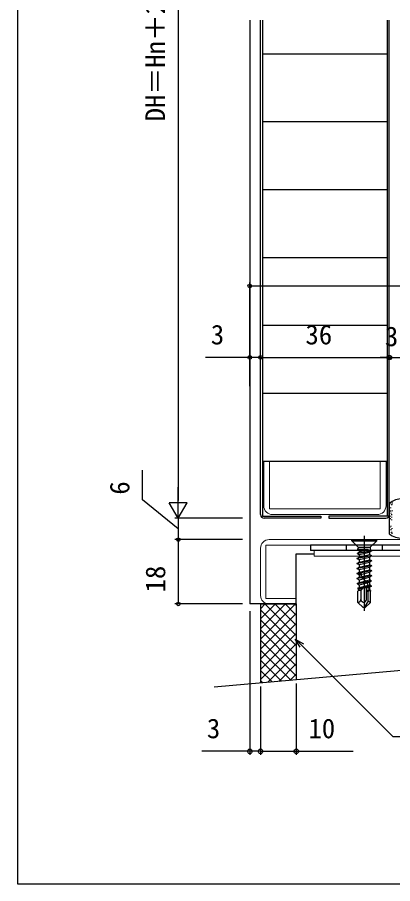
# Model space of a CAD drawing. Units: millimetres, scale not verified. Extents: x -437 to 438, y -281 to 279.
# Drawn here: x -436.8 to -331.8, y -281.2 to -38.7 of the extents above; entities that cross this region are included whole.
import ezdxf
from ezdxf.enums import TextEntityAlignment as Align

# ---------------------------------------------------------------- set-up
doc = ezdxf.new("R2010")
doc.units = ezdxf.units.MM
doc.header["$LTSCALE"] = 2
doc.layers.add('0-2_YKK_11', color=211, linetype='Continuous', lineweight=18)
for name, color, linetype in [('0-4_YKK_12', 2, 'Continuous'), ('0-5_YKK_13', 4, 'Continuous'), ('0-7_YKK_D', 6, 'Continuous'), ('0-8_YKK_ZWAK', 7, 'Continuous'), ('0-9_YSS_K', 3, 'Continuous')]:
    doc.layers.add(name, color=color, linetype=linetype)
doc.styles.add('ＭＳ ゴシック', font='')
doc.styles.get('ＭＳ ゴシック').set_extended_font_data('MS Gothic')

msp = doc.modelspace()

# ---------------------------------------------------------------- linework, layer by layer
at = {"layer": '0-2_YKK_11', "color": 7}
msp.add_line((-365.4, -177.91), (-336.2, -177.91), dxfattribs=at)
at = {"layer": '0-2_YKK_11'}
msp.add_line((-368.8, -187.308), (-368.8, -200.508), dxfattribs=at)
at = {"layer": '0-2_YKK_11', "color": 7}
for points in [[(-335.3, -176.31), (-366.3, -176.31), (-366.3, -162.91), (-367.9, -162.91), (-367.9, -175.41)], [(-333.7, -175.41), (-333.7, -162.91), (-335.3, -162.91), (-335.3, -176.31)]]:
    msp.add_lwpolyline(points, dxfattribs=at)
at = {"layer": '0-2_YKK_11'}
for points in [[(-328.3, -172.908), (-319.8, -172.908), (-319.8, -184.908), (-366.4, -184.908)], [(-366.4, -202.908), (-358.8, -202.908), (-358.8, -201.408), (-367.3, -201.408), (-367.3, -186.408), (-320.7, -186.408)]]:
    msp.add_lwpolyline(points, dxfattribs=at)
at = {"layer": '0-2_YKK_11', "color": 1}
msp.add_lwpolyline([(-353.8, -189.508), (-289.8, -189.508), (-289.8, -187.908), (-353.8, -187.908)], close=True, dxfattribs=at)
at = {"layer": '0-2_YKK_11', "color": 7}
for centre, start, end in [((-365.4, -175.41), 180.00001, 269.99999), ((-336.2, -175.41), 270.00001, 359.99999)]:
    msp.add_arc(centre, 2.5, start, end, dxfattribs=at)
at = {"layer": '0-2_YKK_11'}
for centre, start, end in [((-366.4, -187.308), 90.00001, 179.99999), ((-366.4, -200.508), 180.00001, 269.99999)]:
    msp.add_arc(centre, 2.4, start, end, dxfattribs=at)
at = {"layer": '0-4_YKK_12'}
for p in [(-371.8, -39.542), (-358.8, -202.908)]:
    msp.add_line(p, (-371.8, -202.908), dxfattribs=at)
msp.add_lwpolyline([(-358.8, -202.908), (-358.8, -188.908), (-353.8, -188.908)], dxfattribs=at)
at = {"layer": '0-5_YKK_13'}
for p, q in [((-368.8, -177.908), (-368.8, -39.542)), ((-332.8, -177.908), (-332.8, -39.542)), ((-368.2, -48.91), (-333.4, -48.91)), ((-368.2, -67.91), (-333.4, -67.91)), ((-368.2, -86.91), (-333.4, -86.91)), ((-368.2, -105.91), (-333.4, -105.91)), ((-368.2, -124.91), (-333.4, -124.91)), ((-368.2, -143.91), (-333.4, -143.91)), ((-368.2, -162.91), (-333.4, -162.91)), ((-331.896, -174.671), (-331.896, -174.471)), ((-332.8, -174.761), (-332.8, -183.246)), ((-332.504, -174.97), (-332.504, -174.77)), ((-332.392, -176.08), (-332.392, -175.88)), ((-332.32, -176.991), (-332.32, -176.791)), ((-332.106, -175.276), (-332.106, -175.076)), ((-332.003, -175.089), (-332.003, -174.889)), ((-331.927, -176.92), (-331.927, -176.72)), ((-349.7, -178.308), (-349.7, -178.908)), ((-349.7, -178.908), (-333.8, -178.908)), ((-332.481, -179.136), (-332.481, -178.936)), ((-332.409, -178.403), (-332.409, -178.203)), ((-332.266, -177.581), (-332.266, -177.381)), ((-332.123, -178.01), (-332.123, -177.81)), ((-332.07, -178.689), (-332.07, -178.489)), ((-332.07, -179.476), (-332.07, -179.276)), ((-332.499, -181.477), (-332.499, -181.277)), ((-332.231, -181.209), (-332.231, -181.009)), ((-332.016, -181.924), (-332.016, -181.724)), ((-339.8, -183.823), (-339.8, -204.852)), ((-332.647, -182.986), (-332.647, -182.786)), ((-332.302, -182.21), (-332.302, -182.01)), ((-332.098, -182.89), (-332.098, -182.69)), ((-332.015, -183.236), (-332.015, -183.036)), ((-354.8, -186.408), (-354.8, -187.908)), ((-324.8, -186.408), (-354.8, -186.408)), ((-344.8, -187.908), (-344.8, -186.408)), ((-343.3, -184.908), (-336.3, -184.908)), ((-343.3, -185.208), (-343.3, -184.908)), ((-343.3, -185.208), (-336.3, -185.208)), ((-343.3, -185.208), (-341.46, -187.048)), ((-336.3, -185.208), (-338.14, -187.048)), ((-336.3, -185.208), (-336.3, -184.908)), ((-334.8, -186.408), (-334.8, -187.908)), ((-324.8, -187.908), (-354.8, -187.908)), ((-341.731, -187.601), (-341.627, -187.54)), ((-341.731, -187.601), (-341.244, -187.882)), ((-341.691, -188.657), (-341.244, -188.399)), ((-341.691, -188.817), (-341.244, -189.075)), ((-341.46, -187.048), (-338.14, -187.048)), ((-341.46, -187.049), (-341.46, -187.251)), ((-338.652, -187.601), (-341.244, -188.399)), ((-341.244, -187.882), (-341.244, -188.399)), ((-341.244, -189.075), (-338.294, -188.37)), ((-341.244, -189.075), (-341.244, -189.809)), ((-341.244, -189.809), (-338.294, -189.104)), ((-337.709, -188.032), (-338.294, -188.37)), ((-338.294, -188.37), (-338.294, -189.104)), ((-337.709, -189.442), (-338.294, -189.104)), ((-338.14, -187.048), (-338.14, -187.495)), ((-337.709, -188.032), (-337.89, -187.928)), ((-337.709, -189.442), (-341.829, -190.147)), ((-341.829, -190.147), (-341.244, -189.809)), ((-341.829, -190.147), (-341.244, -190.485)), ((-337.709, -190.852), (-341.829, -191.557)), ((-341.829, -191.557), (-341.244, -191.219)), ((-341.829, -191.557), (-341.244, -191.895)), ((-341.244, -190.485), (-338.294, -189.78)), ((-341.244, -190.485), (-341.244, -191.219)), ((-341.244, -191.219), (-338.294, -190.514)), ((-341.244, -191.895), (-338.294, -191.19)), ((-337.709, -189.442), (-338.294, -189.78)), ((-338.294, -189.78), (-338.294, -190.514)), ((-337.709, -190.852), (-338.294, -190.514)), ((-337.709, -190.852), (-338.294, -191.19)), ((-338.294, -191.19), (-338.294, -191.924)), ((-337.709, -192.262), (-341.829, -192.967)), ((-341.829, -192.967), (-341.244, -192.629)), ((-341.829, -192.967), (-341.244, -193.305)), ((-341.244, -191.895), (-341.244, -192.629)), ((-341.244, -192.629), (-338.294, -191.924)), ((-341.244, -193.305), (-338.294, -192.6)), ((-341.244, -193.305), (-341.244, -194.039)), ((-341.244, -194.039), (-338.294, -193.334)), ((-337.709, -193.672), (-340.685, -194.181)), ((-337.709, -192.262), (-338.294, -191.924)), ((-337.709, -192.262), (-338.294, -192.6)), ((-338.294, -192.6), (-338.294, -193.334)), ((-337.709, -193.672), (-338.294, -193.334)), ((-337.709, -193.672), (-338.294, -194.01)), ((-341.829, -194.377), (-341.244, -194.039)), ((-341.274, -194.282), (-341.829, -194.377)), ((-341.829, -194.377), (-341.244, -194.715)), ((-341.829, -195.787), (-341.244, -195.449)), ((-340.607, -195.578), (-341.829, -195.787)), ((-341.829, -195.787), (-341.244, -196.125)), ((-341.244, -194.715), (-338.294, -194.01)), ((-341.244, -194.715), (-341.244, -195.449)), ((-341.244, -195.449), (-338.294, -194.744)), ((-341.244, -196.125), (-338.294, -195.42)), ((-341.244, -196.125), (-341.244, -196.859)), ((-341.244, -196.859), (-338.294, -196.154)), ((-337.709, -195.082), (-339.951, -195.466)), ((-338.294, -194.01), (-338.294, -194.744)), ((-337.709, -195.082), (-338.294, -194.744)), ((-337.709, -195.082), (-338.294, -195.42)), ((-338.294, -195.42), (-338.294, -196.154)), ((-337.829, -196.423), (-338.294, -196.154)), ((-341.691, -197.117), (-341.244, -196.859)), ((-339.486, -196.872), (-341.671, -197.288)), ((-341.671, -197.288), (-341.244, -197.535)), ((-341.524, -198.431), (-341.244, -198.269)), ((-340.266, -198.534), (-341.488, -198.804)), ((-341.488, -198.804), (-341.244, -198.945)), ((-341.244, -197.535), (-338.294, -196.83)), ((-341.244, -197.535), (-341.244, -198.269)), ((-341.244, -198.269), (-338.294, -197.564)), ((-341.244, -198.945), (-340.397, -198.742)), ((-338.782, -198.206), (-339.38, -198.338)), ((-339.32, -198.485), (-338.294, -198.24)), ((-339.182, -201.701), (-339.182, -198.818)), ((-338.943, -196.623), (-337.829, -196.423)), ((-338.337, -197.869), (-337.9, -197.792)), ((-337.817, -196.554), (-338.294, -196.83)), ((-338.294, -196.83), (-338.294, -197.564)), ((-337.9, -197.792), (-338.294, -197.564)), ((-337.897, -198.011), (-338.294, -198.24)), ((-338.294, -198.24), (-338.294, -198.974)), ((-341.244, -198.945), (-341.244, -199.124)), ((-340.754, -199.241), (-340.774, -201.701)), ((-338.294, -198.974), (-339.041, -199.153)), ((-338.482, -199.181), (-338.981, -199.287)), ((-338.048, -199.309), (-338.387, -199.115)), ((-338.082, -199.096), (-338.328, -199.149)), ((-338.082, -199.096), (-338.294, -198.974)), ((-338.082, -199.096), (-338.09, -199.285))]:
    msp.add_line(p, q, dxfattribs=at)
for points in [[(-368.2, -39.542), (-368.2, -178.308), (-351.9, -178.308), (-351.9, -178.908), (-367.8, -178.908)], [(-333.4, -39.542), (-333.4, -178.308), (-349.7, -178.308)], [(-341.731, -187.601), (-338.652, -187.601), (-341.244, -187.882)], [(-341.089, -194.002), (-341.274, -194.282), (-340.853, -194.621)], [(-341.089, -194.002), (-340.685, -194.181), (-340.853, -194.621)], [(-341.671, -197.288), (-341.691, -197.117), (-339.567, -196.735)], [(-341.488, -198.804), (-341.524, -198.431), (-338.87, -197.963)], [(-340.727, -199.265), (-340.212, -198.449), (-339.611, -198.17), (-339.396, -198.299), (-339.096, -199.029), (-338.924, -199.415), (-338.602, -199.265), (-338.387, -199.115)], [(-337.829, -196.423), (-337.817, -196.554), (-338.851, -196.751)], [(-337.9, -197.792), (-337.897, -198.011), (-338.271, -198.093)], [(-339.8, -203.908), (-340.075, -203.908), (-341.553, -202.509), (-341.553, -199.309)], [(-339.8, -203.908), (-339.525, -203.908), (-338.048, -202.509), (-338.048, -199.309)], [(-338.048, -202.509), (-338.739, -202.169), (-338.726, -199.323)], [(-338.739, -202.169), (-339.706, -203.747), (-339.525, -203.908)]]:
    msp.add_lwpolyline(points, dxfattribs=at)
for points in [[(-341.691, -188.817), (-341.691, -188.657), (-337.709, -188.032)], [(-340.489, -195.269), (-339.951, -195.466), (-340.041, -195.837), (-340.607, -195.578)], [(-339.478, -196.437), (-338.943, -196.623), (-338.851, -196.751), (-339.061, -197.013), (-339.486, -196.872), (-339.567, -196.735)], [(-338.709, -197.663), (-338.337, -197.869), (-338.271, -198.093), (-338.469, -198.281), (-338.782, -198.206), (-338.87, -197.963)]]:
    msp.add_lwpolyline(points, close=True, dxfattribs=at)
for centre, radius, start, end in [((-329.3, -179.003), 5.5, 46.65824, 129.51963), ((-367.8, -177.908), 1, 180, 270), ((-333.8, -177.908), 1, 270, 0), ((-329.3, -179.003), 5.5, 230.48035, 313.34175), ((-341.793, -187.251), 0.333, 300.00098, 359.99996), ((-337.64, -187.495), 0.5, 179.99996, 239.99864), ((-336.56, -192.631), 4.732, 188.18813, 226.79131), ((-343.771, -199.985), 5.57, 10.45962, 44.51945), ((-341.119, -199.683), 0.573, 46.90674, 139.24197), ((-341.673, -201.614), 0.903, 277.68862, 354.48735), ((-339.595, -201.279), 1.253, 199.68753, 259.07993), ((-337.363, -202.883), 2.497, 171.40106, 200.26382), ((-340.245, -201.512), 1.079, 292.49237, 349.91945)]:
    msp.add_arc(centre, radius, start, end, dxfattribs=at)
at = {"layer": '0-7_YKK_D'}
for p, q in [((-391.8, 97.826), (-391.8, -173.908)), ((-371.8, -141.91), (-371.8, -112.91)), ((-371.8, -113.91), (-251.8, -113.91)), ((-371.8, -141.91), (-371.8, -132.91)), ((-368.8, -141.91), (-368.8, -132.91)), ((-368.8, -141.91), (-368.8, -132.91)), ((-332.8, -141.91), (-332.8, -132.91)), ((-332.8, -141.91), (-332.8, -132.91)), ((-371.8, -133.91), (-384.147, -133.91)), ((-368.8, -133.91), (-371.8, -133.91)), ((-368.8, -133.91), (-366.8, -133.91)), ((-368.8, -133.91), (-332.8, -133.91)), ((-332.8, -133.91), (-335.35, -133.91)), ((-332.8, -133.91), (-329.8, -133.91)), ((-391.8, -178.908), (-391.8, -170.248)), ((-391.8, -178.908), (-394.3, -174.578)), ((-389.3, -174.578), (-394.3, -174.578)), ((-391.8, -178.908), (-389.3, -174.578)), ((-373.8, -178.908), (-392.8, -178.908)), ((-373.8, -178.908), (-392.8, -178.908)), ((-391.8, -178.908), (-391.8, -184.908)), ((-373.8, -184.908), (-392.8, -184.908)), ((-373.8, -184.908), (-392.8, -184.908)), ((-391.8, -184.908), (-391.8, -202.908)), ((-373.8, -202.908), (-392.8, -202.908)), ((-371.8, -204.908), (-371.8, -245.145)), ((-358.8, -225.145), (-358.8, -245.145)), ((-368.8, -226.02), (-368.8, -245.145)), ((-368.8, -226.02), (-368.8, -245.145)), ((-371.8, -244.145), (-385.247, -244.145)), ((-368.8, -244.145), (-371.8, -244.145)), ((-368.8, -244.145), (-366.25, -244.145))]:
    msp.add_line(p, q, dxfattribs=at)
for points in [[(-391.8, -181.908), (-401.8, -173.722), (-401.8, -165.461)], [(-357.757, -215.047), (-359.077, -212.761), (-356.791, -214.081)], [(-359.077, -212.761), (-357.274, -214.564), (-331.806, -240.032), (-284.547, -240.032)], [(-368.8, -244.145), (-358.8, -244.145), (-342.875, -244.145)]]:
    msp.add_lwpolyline(points, dxfattribs=at)
for centre, radius in [((-371.8, -113.91), 0.5), ((-332.8, -133.91), 0.637), ((-371.8, -133.91), 0.5), ((-368.8, -133.91), 0.5), ((-368.8, -133.91), 0.5), ((-332.8, -133.91), 0.5), ((-391.8, -184.908), 0.5), ((-391.8, -184.908), 0.5), ((-391.8, -202.908), 0.5), ((-371.8, -244.145), 0.637), ((-368.8, -244.145), 0.637), ((-368.8, -244.145), 0.637), ((-358.8, -244.145), 0.637)]:
    msp.add_circle(centre, radius, dxfattribs=at)
at = {"layer": '0-8_YKK_ZWAK'}
msp.add_line((-436.8, 243.8), (-436.8, -281.2), dxfattribs=at)
msp.add_lwpolyline([(-436.8, -281.2), (438.2, -281.2), (438.2, 243.8)], dxfattribs=at)
at = {"layer": '0-9_YSS_K'}
for p, q in [((-368.8, -202.908), (-368.8, -225.02)), ((-368.8, -202.908), (-358.8, -202.908)), ((-368.8, -204.25), (-367.458, -202.908)), ((-368.8, -207.079), (-364.629, -202.908)), ((-368.8, -209.907), (-361.801, -202.908)), ((-368.8, -212.736), (-358.972, -202.908)), ((-358.8, -211.703), (-367.595, -202.908)), ((-358.8, -208.875), (-364.767, -202.908)), ((-358.8, -206.047), (-361.939, -202.908)), ((-358.8, -203.218), (-359.11, -202.908)), ((-358.8, -202.908), (-358.8, -224.145)), ((-358.8, -214.532), (-368.8, -204.532)), ((-368.8, -215.564), (-358.8, -205.564)), ((-358.8, -217.36), (-368.8, -207.36)), ((-368.8, -218.392), (-358.8, -208.392)), ((-358.8, -220.189), (-368.8, -210.189)), ((-368.8, -221.221), (-358.8, -211.221)), ((-358.8, -223.017), (-368.8, -213.017)), ((-368.8, -224.049), (-358.8, -214.049)), ((-360.364, -224.282), (-368.8, -215.845)), ((-366.764, -224.842), (-358.8, -216.878)), ((-362.965, -224.509), (-368.8, -218.674)), ((-363.664, -224.571), (-358.8, -219.706)), ((-321.8, -220.908), (-381.8, -226.157)), ((-365.565, -224.737), (-368.8, -221.502)), ((-360.565, -224.299), (-358.8, -222.535)), ((-368.166, -224.964), (-368.8, -224.331))]:
    msp.add_line(p, q, dxfattribs=at)

# ---------------------------------------------------------------- texts
at = {"layer": '0-7_YKK_D', "style": 'ＭＳ ゴシック'}
for s, p in [('DH＝Hn＋20', (-393.843, -67.828)), ('6', (-403.8, -172.319)), ('18', (-393.8, -199.682))]:
    msp.add_text(s, height=5.499, rotation=90, dxfattribs=at).set_placement(p, align=Align.BOTTOM_LEFT)
for s, p in [('3', (-382.701, -131.91)), ('36', (-356.233, -131.91)), ('3', (-334.027, -132.41)), ('3', (-383.801, -242.145)), ('10', (-355.401, -242.145))]:
    msp.add_text(s, height=5.499, dxfattribs=at).set_placement(p, align=Align.BOTTOM_LEFT)

doc.saveas('drawing.dxf')
